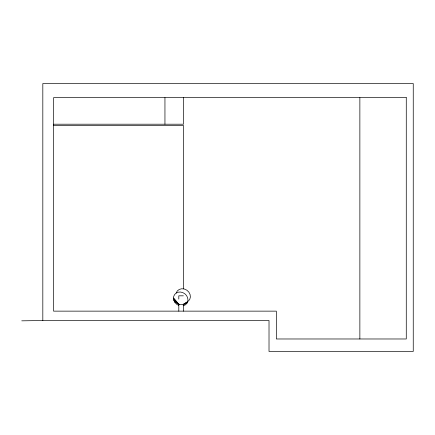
<?xml version="1.0" encoding="UTF-8"?>
<svg xmlns="http://www.w3.org/2000/svg" width="435" height="435" viewBox="0 0 435 435"><rect width="100%" height="100%" fill="white"/><g stroke="black" fill="none" stroke-linecap="round" stroke-linejoin="round"><path stroke-width="0.65" d="M183.14 304.359L186.963 303.228L183.369 304.359L187.697 301.651L183.45 304.359L178.807 304.359L173.483 298.073L178.888 304.359L173.723 299.894L179.117 304.359L174.43 301.651L178.926 304.06M21.75 320.834L42.82 320.524L269.015 320.524L269.015 351.437L413.25 351.437L413.25 83.563L42.82 83.563L42.82 320.524M53.57 124.203L183.51 124.203L183.51 97.657M53.57 125.503L183.51 125.503L183.51 288.78M183.369 295.822L178.807 295.822L178.807 299.106M359.865 97.657L359.865 338.979M183.51 305.038L183.51 311.139M178.807 304.359L178.807 311.139M164.947 97.657L164.947 124.203M178.801 305.43A7.553 6.634 36.9 0 1 174.701 294.419A7.553 6.634 36.9 0 1 186.425 295.408A7.553 6.634 36.9 0 1 183.151 305.794M176.197 293.043A7.553 6.634 36.9 0 1 186.827 290.178A7.553 6.634 36.9 0 1 188.252 301.248M406.274 97.657L53.57 97.657L53.57 311.139L276.328 311.139L276.328 338.979L406.274 338.979L406.274 97.657"/></g></svg>
